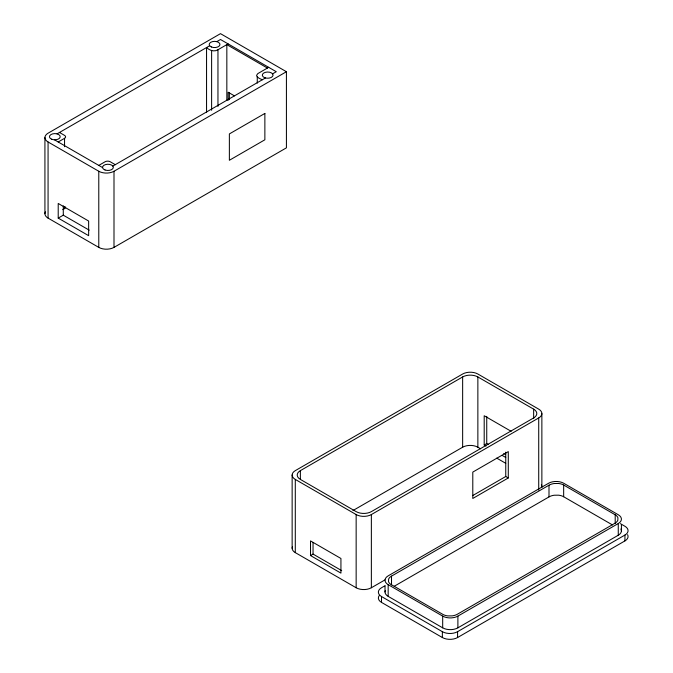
<?xml version="1.0" encoding="UTF-8"?>
<svg xmlns="http://www.w3.org/2000/svg" width="673" height="673" viewBox="0 0 673 673"><rect width="100%" height="100%" fill="white"/><g stroke="black" fill="none" stroke-linecap="round" stroke-linejoin="round"><path stroke-width="1.01" d="M44.923 137.586L44.923 213.72M48.069 218.111L48.069 141.978A10.76 6.208 0 0 1 48.069 133.195L220.492 33.65L286.42 71.717L286.42 147.841L113.998 247.386A10.76 6.208 0 0 1 98.78 247.386L48.069 218.111A10.76 6.208 0 0 1 45.428 211.835M292.141 548.234L292.141 475.029M541.866 413.55L541.866 486.747M621.423 530.846L621.423 524.99M57.045 133.868L209.673 45.747M216.79 41.642L220.492 39.505L276.275 71.717L272.573 73.853M58.215 141.978L64.549 138.318A3.584 2.069 0 0 0 64.549 135.391L59.476 132.463M206.552 112.584L206.552 47.556C209.572 50.391 214.216 52.174 217.959 49.752L228.105 43.896M98.78 165.407L105.123 161.747A3.584 2.069 0 0 1 110.195 161.747L115.268 164.675M268.67 67.317L258.533 73.18A7.916 4.568 0 0 0 257.582 73.837C254.091 76.638 260.552 78.934 262.335 79.767M112.828 166.08L265.456 77.959M48.069 141.978L98.78 171.262A10.76 6.208 0 0 0 113.998 171.262L286.42 71.717M62.74 209.639L64.549 208.596A3.584 2.069 0 0 0 65.584 206.914M58.215 218.111L88.643 235.676L88.643 221.038L58.215 203.465L58.215 218.111L63.287 215.183L89.24 230.166M533.647 409.15A10.76 6.208 0 0 1 533.647 417.941L371.361 511.631A10.76 6.208 0 0 1 356.152 511.631L300.368 479.42A10.76 6.208 0 0 1 300.368 470.637L462.645 376.947A10.76 6.208 0 0 1 477.864 376.947L533.647 409.15L533.647 418.598M352.946 510.555L462.645 447.217A10.76 6.208 0 0 1 477.864 447.217L480.564 448.773M511.144 431.3L484.198 415.746L484.198 445.021L486.739 443.557L488.531 444.592M295.296 479.42L356.152 514.559A10.76 6.208 0 0 0 371.361 514.559L538.72 417.941A10.76 6.208 0 0 0 538.72 409.15L477.864 374.02A10.76 6.208 0 0 0 462.645 374.02L295.296 470.637A10.76 6.208 0 0 0 295.296 479.42L295.296 552.626L356.152 587.756A10.76 6.208 0 0 0 371.361 587.756L385.006 579.882M310.514 555.553L340.933 573.118L340.933 558.481L310.514 540.907L310.514 555.553L313.046 554.089L341.682 570.62M472.984 495.412L505.751 476.492L508.292 477.965L508.292 451.608L472.791 472.101L472.791 498.457L508.292 477.965M391.232 584.593A9.902 5.721 0 0 1 388.523 581.615L388.599 579.159A10.861 6.267 0 0 1 391.518 576.122L549 485.199A10.861 6.267 0 0 1 554.258 483.517L558.506 483.475A9.902 5.721 0 0 1 563.663 485.04L615.206 514.795A9.902 5.721 0 0 1 617.915 517.773L617.839 520.229A10.861 6.267 0 0 1 614.92 523.266L457.438 614.188A10.861 6.267 0 0 1 452.18 615.871L447.932 615.913A9.902 5.721 0 0 1 442.775 614.348L391.232 584.593M385.149 585.653L381.507 587.756A10.76 6.208 0 0 0 381.507 596.539L381.507 602.394L442.363 637.533A10.76 6.208 0 0 0 457.581 637.533L624.931 540.907A10.76 6.208 0 0 0 627.572 534.631M394.243 586.259L549 496.91A10.861 6.267 0 0 1 554.258 495.227L558.506 495.185A9.902 5.721 0 0 1 563.663 496.75L612.489 524.94M388.17 584.644L442.683 616.115A10.76 6.208 0 0 0 457.892 616.115L618.268 523.527A10.76 6.208 0 0 0 618.268 514.744L563.755 483.273A10.76 6.208 0 0 0 548.545 483.273L388.17 575.861A10.76 6.208 0 0 0 388.17 584.644L388.17 596.354L442.683 627.833A10.76 6.208 0 0 0 457.892 627.833L618.268 535.237A10.76 6.208 0 0 0 620.91 528.961M381.507 596.539L442.363 631.678A10.76 6.208 0 0 0 457.581 631.678L624.931 535.052A10.76 6.208 0 0 0 624.931 526.269L620.388 523.653M267.4 68.049L226.835 44.628L226.835 100.218M234.44 95.869L228.105 92.209L228.105 100.353M54.429 139.799L102.565 167.585M503.799 453.409L505.6 454.443M484.198 445.021L485.999 446.056M502.159 455.394L505.751 457.463M496.758 458.128L505.751 463.318M624.931 535.052L624.931 540.907M618.268 523.527L618.268 535.237M615.206 514.795L615.206 523.586M563.663 485.04L563.663 496.75M549 485.199L549 496.91M538.72 417.941L538.72 490.087M505.751 452.172L505.751 476.492M486.739 416.368L486.739 443.557M477.864 376.947L477.864 447.217M462.645 376.947L462.645 447.217M457.892 616.115L457.892 627.833M457.581 631.678L457.581 637.533M442.683 616.115L442.683 627.833M442.363 631.678L442.363 637.533M391.509 576.122L391.509 584.904M385.015 586.107L385.015 591.962M371.361 514.559L371.361 587.756M356.152 514.559L356.152 587.756M313.046 542.581L313.046 554.089M300.368 470.637L300.368 479.033M257.263 76.84L257.263 83.132M229.367 92.495L229.367 99.621M217.959 49.752L217.959 106.393M211.616 50.483L211.616 110.271M113.998 171.262L113.998 247.386M98.78 171.262L98.78 247.386M64.549 138.318L64.549 146.714M64.549 206.493L64.549 208.596M63.287 205.77L63.287 215.183M541.361 484.863A10.76 6.208 0 0 1 541.815 487.387M295.296 552.626A10.76 6.208 0 0 1 292.376 546.956M381.507 602.394A10.76 6.208 0 0 1 379.244 595.538M388.17 596.354A10.76 6.208 0 0 1 385.25 590.692M264.868 113.434L229.367 133.927L229.367 160.283L264.868 139.791L264.868 113.434M51.678 139.218A5.376 3.104 0 0 0 60.183 137.023A5.376 3.104 0 0 0 52.637 133.868A5.376 3.104 0 0 0 51.678 139.218M264.8 77.748A5.376 3.104 0 0 0 273.053 75.258A5.376 3.104 0 0 0 265.179 72.381A5.376 3.104 0 0 0 264.8 77.748M211.423 46.984A5.376 3.104 0 0 0 219.928 44.797A5.376 3.104 0 0 0 212.382 41.633A5.376 3.104 0 0 0 211.423 46.984M105.047 169.983A5.376 3.104 0 0 0 113.308 167.484A5.376 3.104 0 0 0 105.434 164.607A5.376 3.104 0 0 0 105.047 169.983"/></g></svg>
